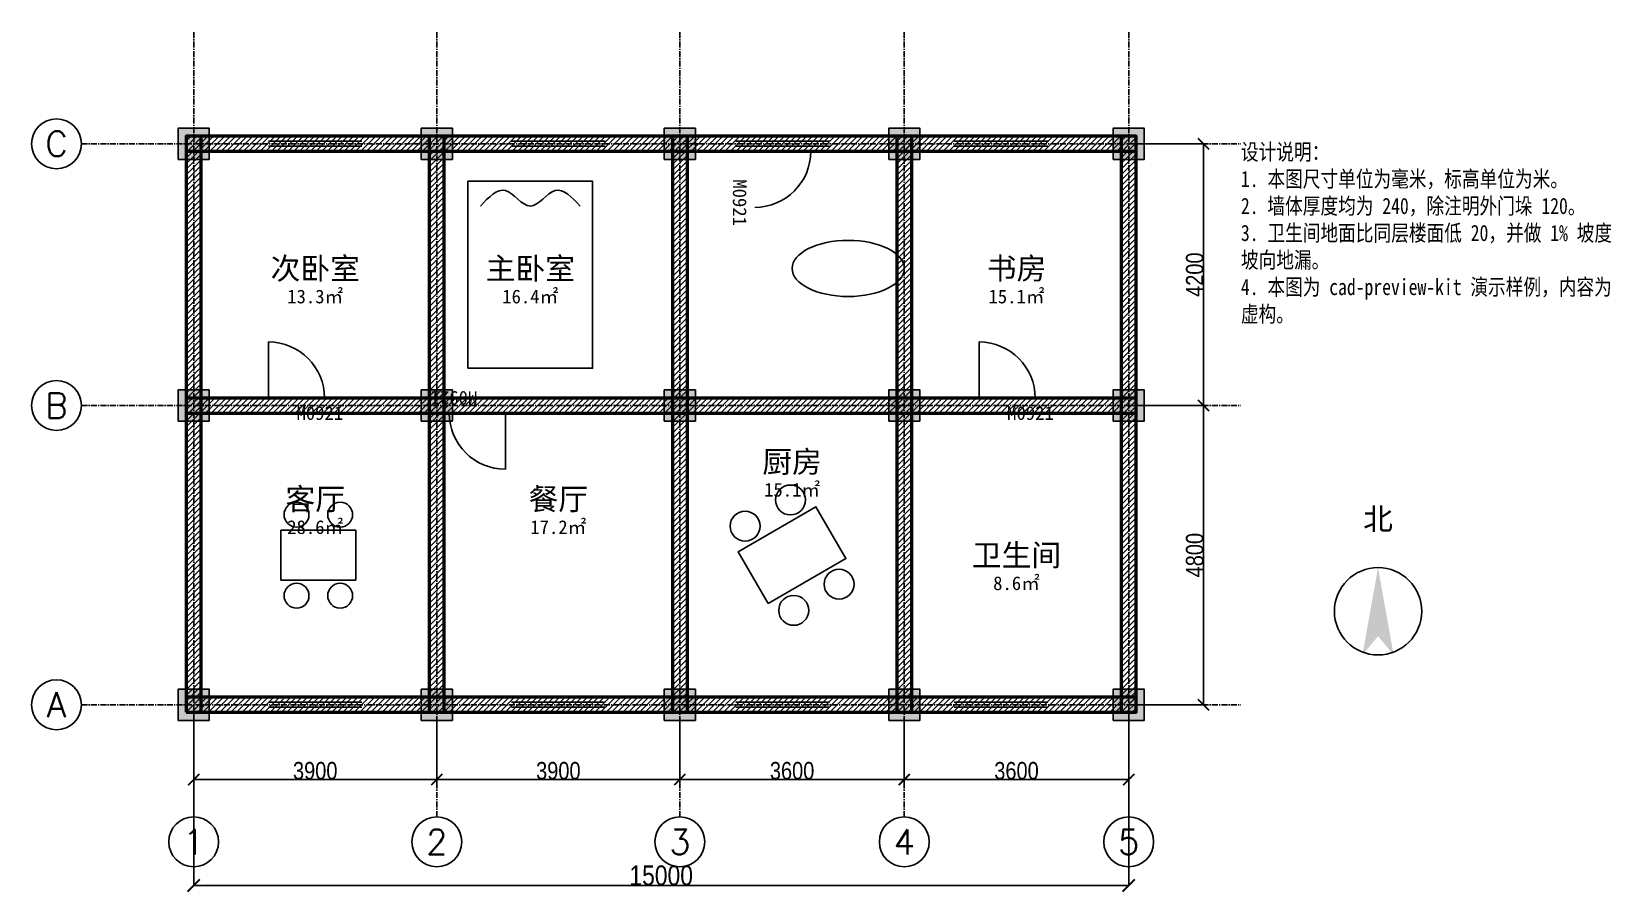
# Model space of a CAD drawing. Header units: millimetres. Extents: x -2600 to 22744, y -3011 to 10800.
import ezdxf
from ezdxf.enums import TextEntityAlignment as Align

# ---------------------------------------------------------------- set-up
doc = ezdxf.new("R2010")
doc.units = ezdxf.units.MM
doc.linetypes.add('CENTER', pattern=[5.08, 3.175, -0.635, 0.635, -0.635])
for name, color, linetype in [('填充', 8, 'Continuous'), ('家具', 6, 'Continuous'), ('文字', 2, 'Continuous'), ('柱', 7, 'Continuous'), ('标注', 3, 'Continuous'), ('轴网', 1, 'CENTER'), ('门窗', 4, 'Continuous')]:
    doc.layers.add(name, color=color, linetype=linetype)
doc.layers.add('墙体', color=7, linetype='Continuous', lineweight=50)
doc.styles.add('OpenSansCondensed-Light', font='OpenSansCondensed-Light.ttf')
doc.styles.add('SHX', font='txt.shx', dxfattribs={"bigfont": 'hztxt.shx'})
doc.styles.add('中文', font='simsun.ttc', dxfattribs={"width": 0.8})
doc.dimstyles.new('EZDXF', dxfattribs={"dimtxt": 0.25, "dimasz": 0.175, "dimexe": 0.375, "dimexo": 0.125, "dimgap": 0.1, "dimtad": 1, "dimlfac": 100, "dimzin": 12, "dimdsep": 46, "dimtxsty": 'OpenSansCondensed-Light', "dimblk": 'ARCHTICK', "dimcen": 2.5, "dimazin": 3, "dimtfac": 0.5, "dimtmove": 2, "dimatfit": 3, "dimarcsym": 0})

# ---------------------------------------------------------------- blocks, each defined once
blk = doc.blocks.new('门M0921')
blk.add_line((0, 0), (0, 900))
blk.add_arc((0, 0), 900, 0, 90)
at = {"style": '中文'}
blk.add_attdef('编号', (450, -350), '', height=220, dxfattribs=at)
blk = doc.blocks.new('窗C1518')
for p, q in [((0, 120), (1500, 120)), ((0, 40), (1500, 40)), ((0, -40), (1500, -40)), ((0, -120), (1500, -120))]:
    blk.add_line(p, q)
blk = doc.blocks.new('餐桌')
at = {"color": 0}
blk.add_lwpolyline([(-600, -400), (600, -400), (600, 400), (-600, 400)], close=True, dxfattribs=at)
for centre in [(-350, 650), (350, 650), (-350, -650), (350, -650)]:
    blk.add_circle(centre, 200, dxfattribs=at)
blk = doc.blocks.new('_ARCHTICK')
at = {"color": 0, "linetype": 'ByBlock', "const_width": 0.15}
blk.add_lwpolyline([(-0.5, -0.5), (0.5, 0.5)], dxfattribs=at)
blk = doc.blocks.new('*D')
for p, q in [((15000.125, 9000), (16200.375, 9000)), ((16200, 4800), (16200, 9000)), ((15000.125, 4800), (16200.375, 4800)), ((15000.125, 4800), (16200.375, 4800)), ((16200, 0), (16200, 4800)), ((15000.125, 0), (16200.375, 0)), ((0, -0.125), (0, -2900.375)), ((0, -200), (0, -1300)), ((3900, -200), (3900, -1300)), ((3900, -200), (3900, -1300)), ((7800, -200), (7800, -1300)), ((7800, -200), (7800, -1300)), ((11400, -200), (11400, -1300)), ((11400, -200), (11400, -1300)), ((15000, -0.125), (15000, -2900.375)), ((15000, -200), (15000, -1300)), ((0, -1200), (3900, -1200)), ((3900, -1200), (7800, -1200)), ((7800, -1200), (11400, -1200)), ((11400, -1200), (15000, -1200)), ((0, -2900), (15000, -2900))]:
    blk.add_line(p, q)
at = {"layer": 'Defpoints'}
for p in [(15000, 9000), (15000, 4800), (15000, 4800), (16200, 4800), (0, 0), (0, 0), (3900, 0), (3900, 0), (7800, 0), (7800, 0), (11400, 0), (11400, 0), (15000, 0), (15000, 0), (15000, 0), (16200, 0), (0, -1200), (3900, -1200), (7800, -1200), (11400, -1200), (0, -2900)]:
    blk.add_point(p, dxfattribs=at)
at = {"layer": '标注'}
for p, xscale, yscale, rotation in [((16200, 9000), 180, 180, 90), ((16200, 4800), 180, 180, 90), ((16200, 4800), 180, 180, 270), ((16200, 0), 180, 180, 270), ((0, -1200), 180, 180, 180), ((3900, -1200), 180, 180, 180), ((7800, -1200), 180, 180, 180), ((11400, -1200), 180, 180, 180), ((0, -2900), 200, 200, 180)]:
    blk.add_blockref('_ARCHTICK', p, dxfattribs=dict(at, xscale=xscale, yscale=yscale, rotation=rotation))
for p, xscale, yscale in [((3900, -1200), 180, 180), ((7800, -1200), 180, 180), ((11400, -1200), 180, 180), ((15000, -1200), 180, 180), ((15000, -2900), 200, 200)]:
    blk.add_blockref('_ARCHTICK', p, dxfattribs=dict(at, xscale=xscale, yscale=yscale))
at = {"layer": '标注', "char_height": 280, "attachment_point": 5, "rotation": 90, "style": 'OpenSansCondensed-Light'}
for s, insert in [('4200', (16059.9, 6900)), ('4800', (16059.9, 2400))]:
    blk.add_mtext(s, dxfattribs=dict(at, insert=insert))
at = {"layer": '标注', "attachment_point": 5, "style": 'OpenSansCondensed-Light'}
for s, insert, char_height in [('3900', (1950, -1059.9), 280), ('3900', (5850, -1059.9), 280), ('3600', (9600, -1059.9), 280), ('3600', (13200, -1059.9), 280), ('15000', (7500, -2739.9), 320)]:
    blk.add_mtext(s, dxfattribs=dict(at, insert=insert, char_height=char_height))

msp = doc.modelspace()

# ---------------------------------------------------------------- hatches: boundary and pattern name
at = {"layer": '填充'}
h = msp.add_hatch(dxfattribs=at)
h.set_pattern_fill('ANSI31', scale=20)
h.paths.add_polyline_path([(-120, -120), (120, -120), (120, 9120), (-120, 9120)])
h = msp.add_hatch(dxfattribs=at)
h.set_pattern_fill('ANSI31', scale=20)
h.paths.add_polyline_path([(-120, 8880), (15120, 8880), (15120, 9120), (-120, 9120)])
h = msp.add_hatch(dxfattribs=at)
h.set_pattern_fill('ANSI31', scale=20)
h.paths.add_polyline_path([(3780, -120), (4020, -120), (4020, 9120), (3780, 9120)])
h = msp.add_hatch(dxfattribs=at)
h.set_pattern_fill('ANSI31', scale=20)
h.paths.add_polyline_path([(7680, -120), (7920, -120), (7920, 9120), (7680, 9120)])
h = msp.add_hatch(dxfattribs=at)
h.set_pattern_fill('ANSI31', scale=20)
h.paths.add_polyline_path([(11280, -120), (11520, -120), (11520, 9120), (11280, 9120)])
h = msp.add_hatch(dxfattribs=at)
h.set_pattern_fill('ANSI31', scale=20)
h.paths.add_polyline_path([(14880, -120), (15120, -120), (15120, 9120), (14880, 9120)])
h = msp.add_hatch(dxfattribs=at)
h.set_pattern_fill('ANSI31', scale=20)
h.paths.add_polyline_path([(-120, 4680), (15120, 4680), (15120, 4920), (-120, 4920)])
h = msp.add_hatch(dxfattribs=at)
h.set_pattern_fill('ANSI31', scale=20)
h.paths.add_polyline_path([(-120, -120), (15120, -120), (15120, 120), (-120, 120)])
at = {"layer": '文字'}
msp.add_hatch(color=2, dxfattribs=at).paths.add_polyline_path([(19000, 2200), (19250, 800), (19000, 1100), (18750, 800)])
at = {"layer": '柱'}
for points in [[(-250, 8750), (250, 8750), (250, 9250), (-250, 9250)], [(3650, 8750), (4150, 8750), (4150, 9250), (3650, 9250)], [(7550, 8750), (8050, 8750), (8050, 9250), (7550, 9250)], [(11150, 8750), (11650, 8750), (11650, 9250), (11150, 9250)], [(14750, 8750), (15250, 8750), (15250, 9250), (14750, 9250)], [(-250, 4550), (250, 4550), (250, 5050), (-250, 5050)], [(3650, 4550), (4150, 4550), (4150, 5050), (3650, 5050)], [(7550, 4550), (8050, 4550), (8050, 5050), (7550, 5050)], [(11150, 4550), (11650, 4550), (11650, 5050), (11150, 5050)], [(14750, 4550), (15250, 4550), (15250, 5050), (14750, 5050)], [(-250, -250), (250, -250), (250, 250), (-250, 250)], [(3650, -250), (4150, -250), (4150, 250), (3650, 250)], [(7550, -250), (8050, -250), (8050, 250), (7550, 250)], [(11150, -250), (11650, -250), (11650, 250), (11150, 250)], [(14750, -250), (15250, -250), (15250, 250), (14750, 250)]]:
    msp.add_hatch(color=7, dxfattribs=at).paths.add_polyline_path(points)

# ---------------------------------------------------------------- linework, layer by layer
at = {"layer": '墙体'}
for points in [[(-120, -120), (120, -120), (120, 9120), (-120, 9120)], [(-120, 8880), (15120, 8880), (15120, 9120), (-120, 9120)], [(3780, -120), (4020, -120), (4020, 9120), (3780, 9120)], [(7680, -120), (7920, -120), (7920, 9120), (7680, 9120)], [(11280, -120), (11520, -120), (11520, 9120), (11280, 9120)], [(14880, -120), (15120, -120), (15120, 9120), (14880, 9120)], [(-120, 4680), (15120, 4680), (15120, 4920), (-120, 4920)], [(-120, -120), (15120, -120), (15120, 120), (-120, 120)]]:
    msp.add_lwpolyline(points, close=True, dxfattribs=at)
at = {"layer": '家具'}
msp.add_lwpolyline([(4400, 5400), (6400, 5400), (6400, 8400), (4400, 8400)], close=True, dxfattribs=at)
msp.add_ellipse((10500, 7000), major_axis=(900, 0), ratio=0.5, dxfattribs=at)
msp.add_spline([(4600, 8000), (5000, 8250), (5400, 8000), (5800, 8250), (6200, 8000)], degree=3, dxfattribs=at)
at = {"layer": '文字'}
msp.add_circle((19000, 1500), 700, dxfattribs=at)
at = {"layer": '柱'}
for points in [[(-250, 8750), (250, 8750), (250, 9250), (-250, 9250)], [(3650, 8750), (4150, 8750), (4150, 9250), (3650, 9250)], [(7550, 8750), (8050, 8750), (8050, 9250), (7550, 9250)], [(11150, 8750), (11650, 8750), (11650, 9250), (11150, 9250)], [(14750, 8750), (15250, 8750), (15250, 9250), (14750, 9250)], [(-250, 4550), (250, 4550), (250, 5050), (-250, 5050)], [(3650, 4550), (4150, 4550), (4150, 5050), (3650, 5050)], [(7550, 4550), (8050, 4550), (8050, 5050), (7550, 5050)], [(11150, 4550), (11650, 4550), (11650, 5050), (11150, 5050)], [(14750, 4550), (15250, 4550), (15250, 5050), (14750, 5050)], [(-250, -250), (250, -250), (250, 250), (-250, 250)], [(3650, -250), (4150, -250), (4150, 250), (3650, 250)], [(7550, -250), (8050, -250), (8050, 250), (7550, 250)], [(11150, -250), (11650, -250), (11650, 250), (11150, 250)], [(14750, -250), (15250, -250), (15250, 250), (14750, 250)]]:
    msp.add_lwpolyline(points, close=True, dxfattribs=at)
at = {"layer": '轴网', "ltscale": 30}
for p, q in [((0, -1800), (0, 10800)), ((3900, -1800), (3900, 10800)), ((7800, -1800), (7800, 10800)), ((11400, -1800), (11400, 10800)), ((15000, -1800), (15000, 10800)), ((-1800, 9000), (16800, 9000)), ((-1800, 4800), (16800, 4800)), ((-1800, 0), (16800, 0))]:
    msp.add_line(p, q, dxfattribs=at)
at = {"layer": '轴网', "linetype": 'Continuous'}
for centre in [(-2200, 9000), (-2200, 4800), (-2200, 0), (0, -2200), (3900, -2200), (7800, -2200), (11400, -2200), (15000, -2200)]:
    msp.add_circle(centre, 400, dxfattribs=at)

# ---------------------------------------------------------------- block references
at = {"layer": '家具', "color": 30, "xscale": 1.2, "yscale": 1.2, "rotation": 30}
msp.add_blockref('餐桌', (9600, 2400), dxfattribs=at)
at = {"layer": '家具', "color": 6}
msp.add_blockref('餐桌', (2000, 2400), dxfattribs=at)
at = {"layer": '门窗'}
for p in [(1200, 9000), (5100, 9000), (8700, 9000), (12200, 9000), (1200, 0), (5100, 0), (8700, 0), (12200, 0)]:
    msp.add_blockref('窗C1518', p, dxfattribs=at)
for p, rotation in [((9000, 8880), 270), ((5000, 4680), 180)]:
    msp.add_blockref('门M0921', p, dxfattribs=dict(at, rotation=rotation)).add_auto_attribs({'编号': 'M0921'})
for p in [(1200, 4920), (12600, 4920)]:
    msp.add_blockref('门M0921', p, dxfattribs=at).add_auto_attribs({'编号': 'M0921'})

# ---------------------------------------------------------------- texts
at = {"layer": '文字', "style": '中文'}
for s, p in [('次卧室', (1950, 7000)), ('主卧室', (5400, 7000)), ('书房', (13200, 7000)), ('厨房', (9600, 3900)), ('客厅', (1950, 3300)), ('餐厅', (5850, 3300)), ('卫生间', (13200, 2400))]:
    msp.add_text(s, height=350, dxfattribs=at).set_placement(p, align=Align.MIDDLE_CENTER)
at = {"layer": '文字', "color": 8, "style": '中文'}
for s, p in [('13.3㎡', (1950, 6550)), ('16.4㎡', (5400, 6550)), ('15.1㎡', (13200, 6550)), ('15.1㎡', (9600, 3450)), ('28.6㎡', (1950, 2850)), ('17.2㎡', (5850, 2850)), ('8.6㎡', (13200, 1950))]:
    msp.add_text(s, height=220, dxfattribs=at).set_placement(p, align=Align.MIDDLE_CENTER)
at = {"layer": '文字', "style": '中文'}
msp.add_text('北', height=350, dxfattribs=at).set_placement((19000, 2700), align=Align.BOTTOM_CENTER)
at = {"layer": '文字', "insert": (16800, 9000), "char_height": 260, "width": 6200, "attachment_point": 1, "style": '中文'}
msp.add_mtext('设计说明：\\P1. 本图尺寸单位为毫米，标高单位为米。\\P2. 墙体厚度均为 240，除注明外门垛 120。\\P3. 卫生间地面比同层楼面低 20，并做 1% 坡度坡向地漏。\\P4. 本图为 cad-preview-kit 演示样例，内容为虚构。', dxfattribs=at)
at = {"layer": '轴网', "style": 'SHX'}
for s, p in [('C', (-2200, 9000)), ('B', (-2200, 4800)), ('A', (-2200, 0)), ('1', (0, -2200)), ('2', (3900, -2200)), ('3', (7800, -2200)), ('4', (11400, -2200)), ('5', (15000, -2200))]:
    msp.add_text(s, height=400, dxfattribs=at).set_placement(p, align=Align.MIDDLE_CENTER)

# ---------------------------------------------------------------- dimensions: what is measured, and where the dimension line sits
at = {"layer": '标注'}
for base, p1, p2, override, middle in [((0, -1200), (0, 0), (3900, 0), {"dimtxt": 280, "dimasz": 180, "dimexe": 100, "dimexo": 200, "dimlfac": 1, "dimpost": '<>', "dimtsz": 0}, (1950, -1059.9)), ((3900, -1200), (3900, 0), (7800, 0), {"dimtxt": 280, "dimasz": 180, "dimexe": 100, "dimexo": 200, "dimlfac": 1, "dimpost": '<>', "dimtsz": 0}, (5850, -1059.9)), ((7800, -1200), (7800, 0), (11400, 0), {"dimtxt": 280, "dimasz": 180, "dimexe": 100, "dimexo": 200, "dimlfac": 1, "dimpost": '<>', "dimtsz": 0}, (9600, -1059.9)), ((11400, -1200), (11400, 0), (15000, 0), {"dimtxt": 280, "dimasz": 180, "dimexe": 100, "dimexo": 200, "dimlfac": 1, "dimpost": '<>', "dimtsz": 0}, (13200, -1059.9)), ((0, -2900), (0, 0), (15000, 0), {"dimtxt": 320, "dimasz": 200, "dimlfac": 1, "dimpost": '<>'}, (7500, -2739.9))]:
    dim = msp.add_linear_dim(base=base, p1=p1, p2=p2, dimstyle='EZDXF', override=override, dxfattribs=at)
    dim.commit()
    dim.dimension.update_dxf_attribs({"geometry": '*D', "text_midpoint": middle})
for base, p1, p2, middle in [((16200, 0), (15000, 0), (15000, 4800), (16059.9, 2400)), ((16200, 4800), (15000, 4800), (15000, 9000), (16059.9, 6900))]:
    dim = msp.add_linear_dim(base=base, p1=p1, p2=p2, angle=90, dimstyle='EZDXF', override={"dimtxt": 280, "dimasz": 180, "dimlfac": 1, "dimpost": '<>'}, dxfattribs=at)
    dim.commit()
    dim.dimension.update_dxf_attribs({"geometry": '*D', "text_midpoint": middle})

doc.saveas('drawing.dxf')
